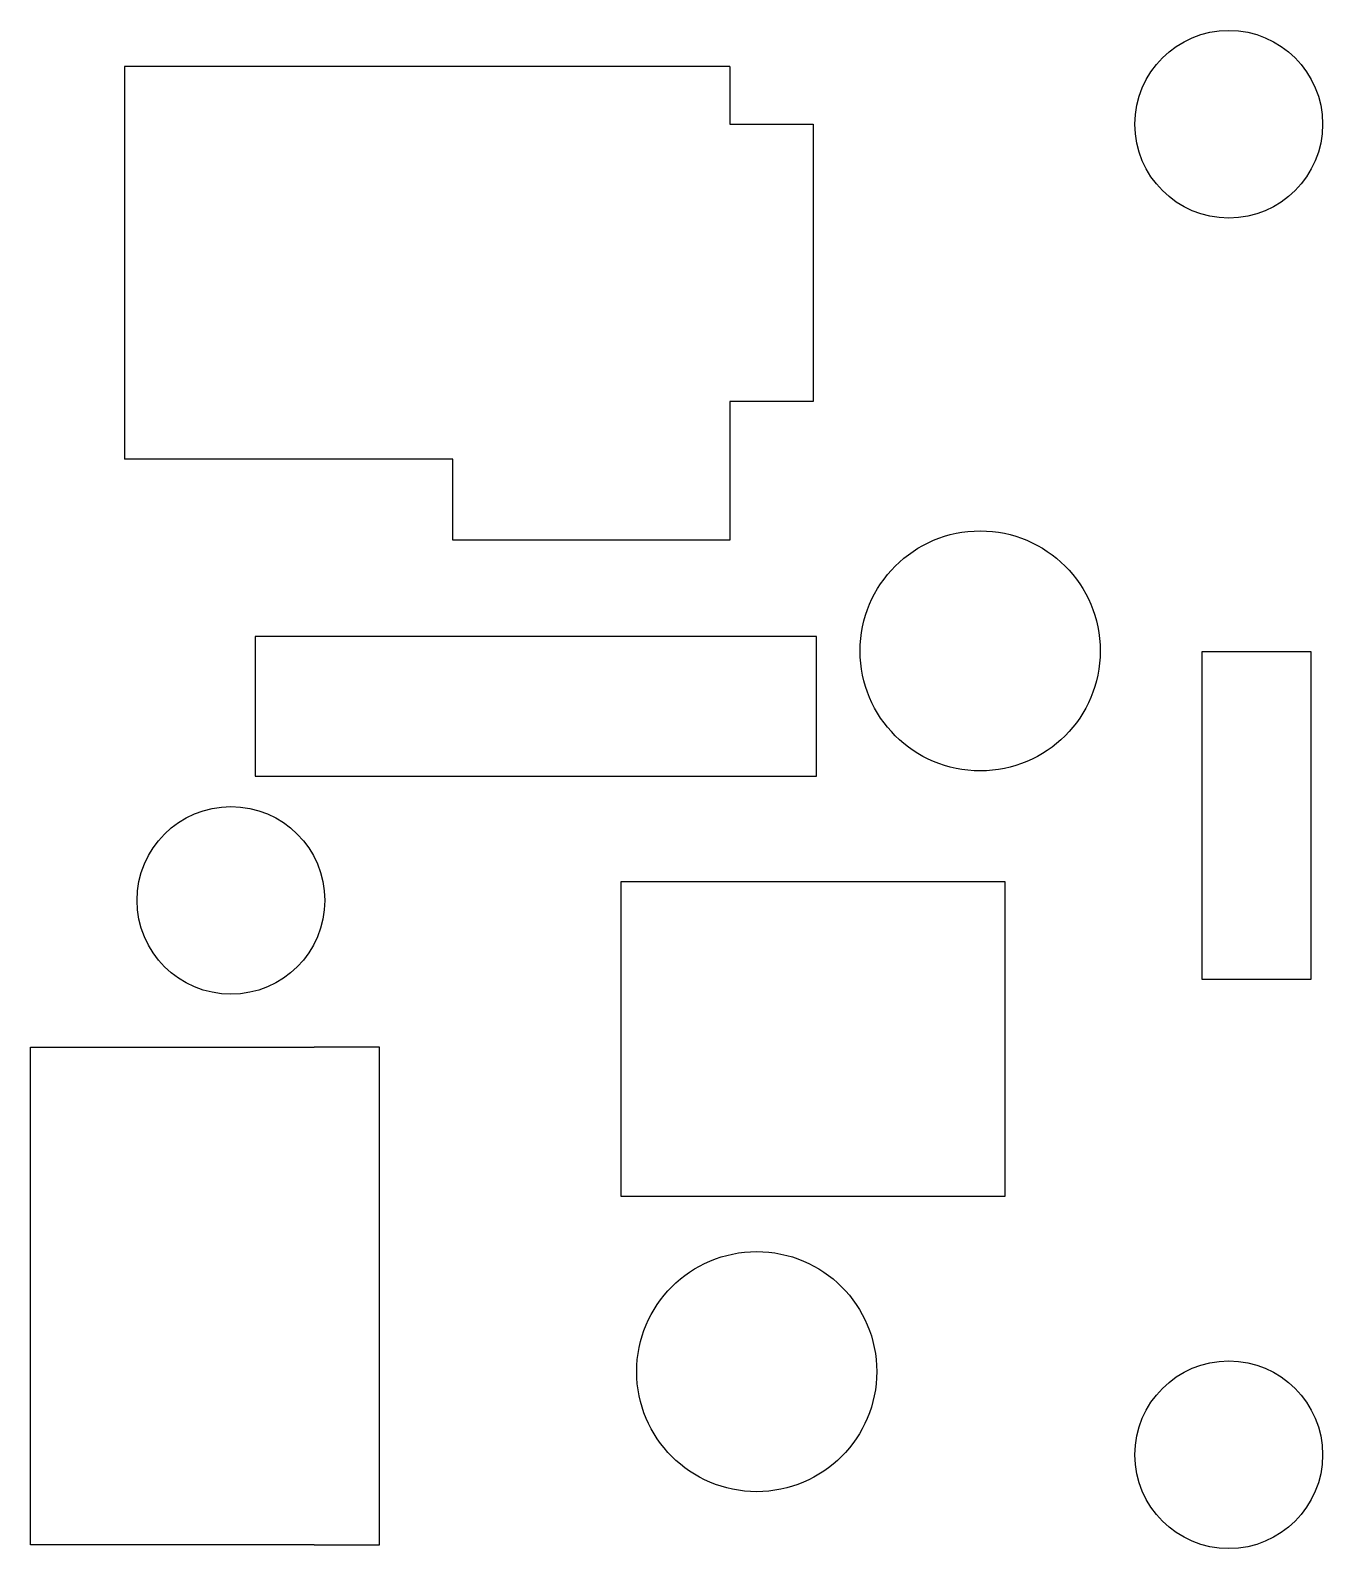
# Model space of a CAD drawing. Extents: x -1.4 to 28.2, y 1 to 35.8.
import ezdxf

# ---------------------------------------------------------------- set-up
doc = ezdxf.new("R2010")
doc.units = 0
doc.layers.add('BLACK', color=7, linetype='CONTINUOUS')

msp = doc.modelspace()

# ---------------------------------------------------------------- linework, layer by layer
at = {"layer": 'BLACK', "linetype": 'CONTINUOUS'}
for p, q in [((14.605, 34.98), (0.74, 34.98)), ((0.74, 34.98), (0.74, 25.98)), ((14.605, 34.98), (14.605, 33.655)), ((14.605, 33.655), (16.51, 33.655)), ((16.51, 33.655), (16.51, 27.305)), ((16.51, 27.305), (14.605, 27.305)), ((14.605, 27.305), (14.605, 24.13)), ((8.255, 25.98), (0.74, 25.98)), ((8.255, 24.13), (8.255, 25.98)), ((14.605, 24.13), (8.255, 24.13)), ((3.73, 21.92), (3.73, 18.72)), ((16.59, 21.92), (3.73, 21.92)), ((16.59, 18.72), (16.59, 21.92)), ((27.92, 21.57), (25.42, 21.57)), ((25.42, 21.57), (25.42, 14.07)), ((27.92, 14.07), (27.92, 21.57)), ((3.73, 18.72), (16.59, 18.72)), ((20.91, 16.3), (12.11, 16.3)), ((12.11, 16.3), (12.11, 9.1)), ((20.91, 9.1), (20.91, 16.3)), ((25.42, 14.07), (27.92, 14.07)), ((-1.42, 1.11), (-1.42, 12.51)), ((-1.42, 12.51), (5.08, 12.51)), ((6.58, 12.51), (5.08, 12.51)), ((6.58, 1.11), (6.58, 12.51)), ((12.11, 9.1), (20.91, 9.1)), ((5.08, 1.11), (-1.42, 1.11)), ((5.08, 1.11), (6.58, 1.11))]:
    msp.add_line(p, q, dxfattribs=at)
at = {"layer": 'BLACK'}
for centre, radius in [((26.035, 33.655), 2.15), ((20.34, 21.59), 2.75), ((3.175, 15.875), 2.15), ((15.22, 5.08), 2.75), ((26.035, 3.175), 2.15)]:
    msp.add_circle(centre, radius, dxfattribs=at)

doc.saveas('drawing.dxf')
